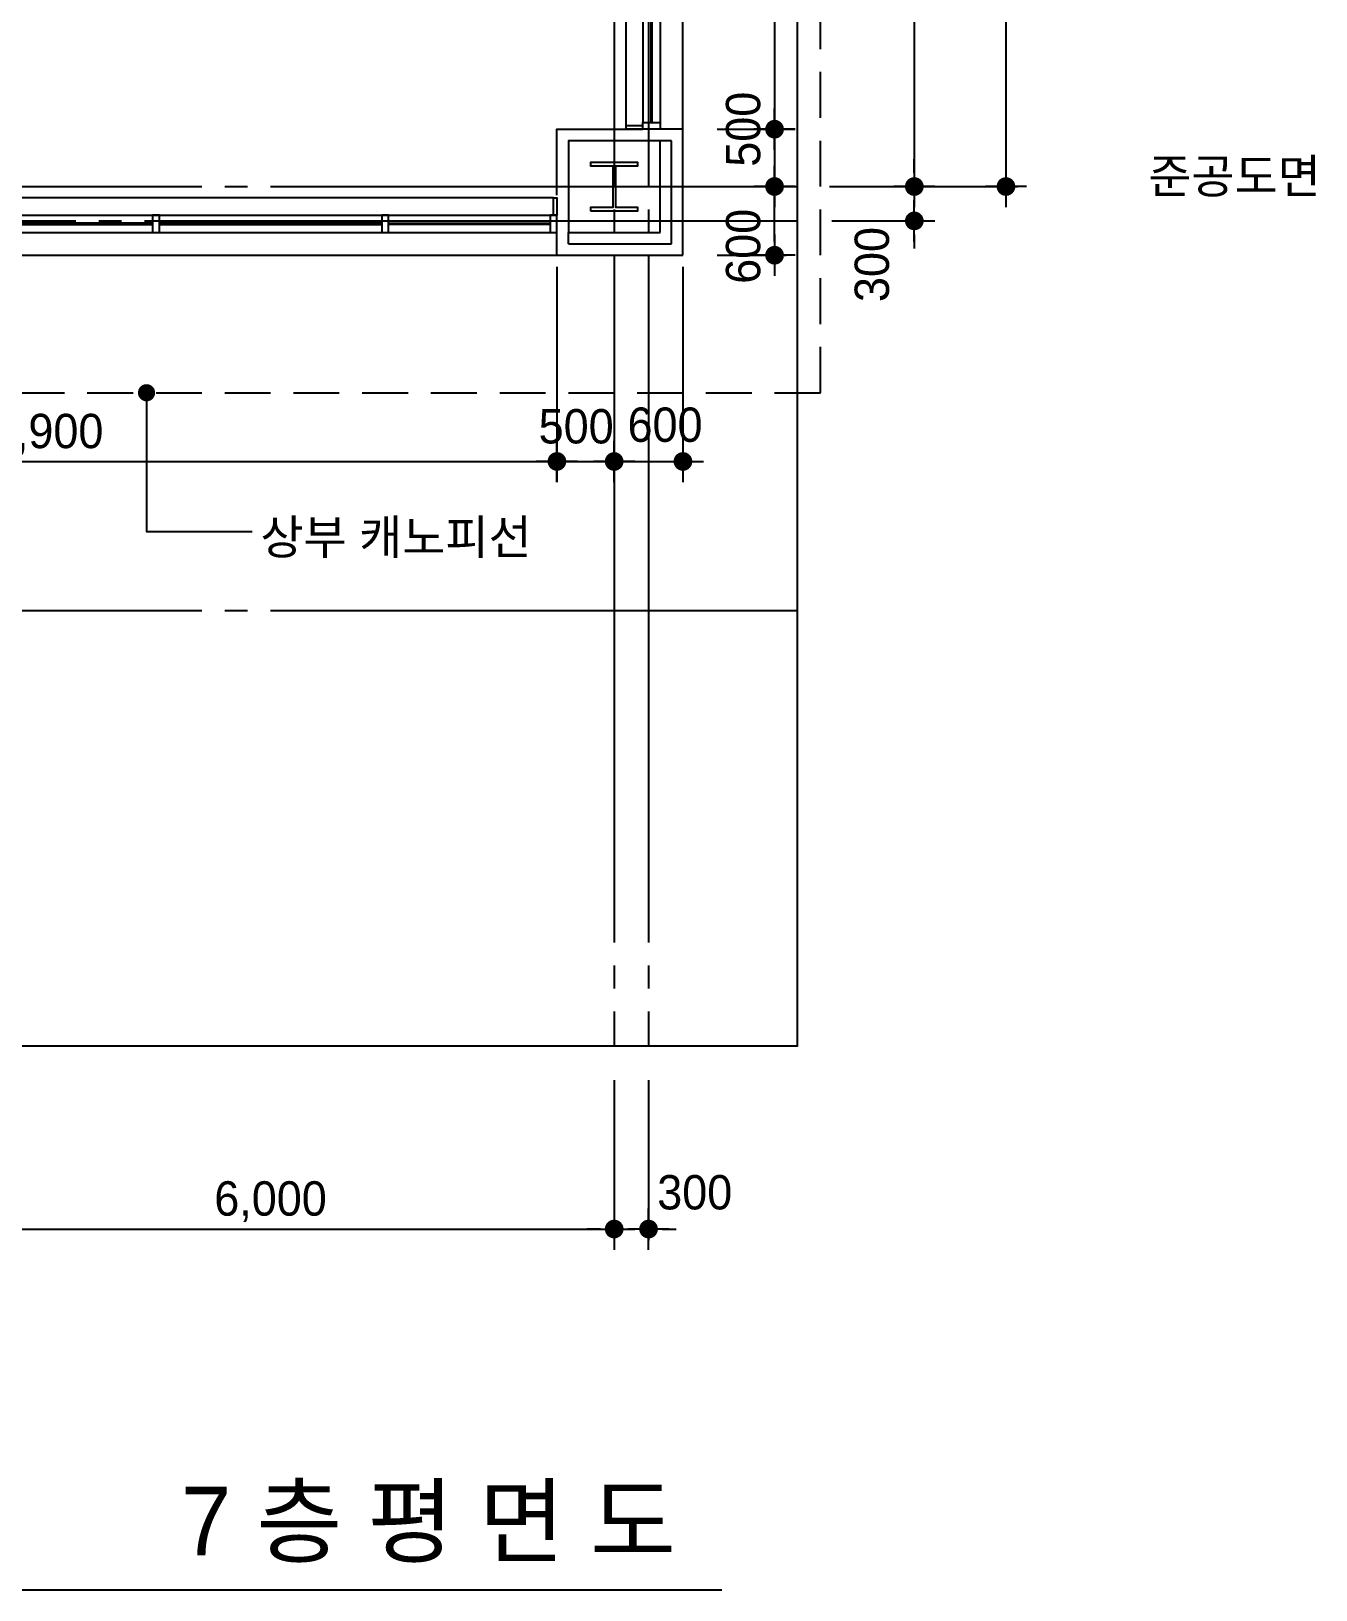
# Model space of a CAD drawing. Extents: x 14495256 to 14574135, y -1804798 to -1750552.
# Drawn here: x 14558166 to 14569381, y -1803798 to -1790193 of the extents above; entities that cross this region are included whole.
import ezdxf
from ezdxf.enums import TextEntityAlignment as Align

# ---------------------------------------------------------------- set-up
doc = ezdxf.new("R2010")
doc.units = 0
doc.header["$LTSCALE"] = 100
doc.header["$MEASUREMENT"] = 0
doc.header["$PDSIZE"] = -10
doc.linetypes.add('CEN', pattern=[66, 60, -2, 2, -2])
doc.linetypes.add('HIDD', pattern=[6, 4, -2])
doc.layers.get('0').update_dxf_attribs({"linetype": 'CONTINUOUS'})
doc.layers.get('Defpoints').update_dxf_attribs({"linetype": 'CONTINUOUS'})
for name, color, linetype in [('0-내벽고정식', 7, 'CONTINUOUS'), ('CEN', 1, 'CEN'), ('COL', 2, 'CONTINUOUS'), ('col2', 3, 'CONTINUOUS'), ('DIM', 7, 'CONTINUOUS'), ('SYM', 7, 'CONTINUOUS'), ('TEXT1', 7, 'CONTINUOUS'), ('TITLE', 3, 'CONTINUOUS'), ('WALL-1', 7, 'CONTINUOUS'), ('WID', 4, 'CONTINUOUS'), ('WINE', 8, 'CONTINUOUS')]:
    doc.layers.add(name, color=color, linetype=linetype)
doc.styles.add('HY울를도M', font='HYWULM.TTF')
doc.styles.add('굴림', font='H2HDRM.TTF')
doc.dimstyles.new('DIM100', dxfattribs={"dimtxt": 300, "dimasz": 120, "dimexe": 1, "dimexo": 100, "dimgap": 60, "dimtad": 1, "dimdec": 4, "dimzin": 0, "dimdsep": 46, "dimlunit": 6, "dimtxsty": '굴림', "dimblk": 'DOTT', "dimcen": 0.09, "dimadec": 0, "dimazin": 0, "dimtfac": 1, "dimtdec": 4, "dimtofl": 0, "dimtmove": 2, "dimatfit": 2, "dimldrblk": 'DOTT', "dimfxl": 1, "dimtolj": 1, "dimtzin": 0, "dimarcsym": 0})
doc.dimstyles.new('DIM50', dxfattribs={"dimscale": 50, "dimtxt": 3, "dimasz": 1.2, "dimexe": 1, "dimexo": 1, "dimgap": 0.6, "dimtad": 1, "dimdec": 4, "dimzin": 0, "dimdsep": 46, "dimlunit": 6, "dimtxsty": '굴림', "dimblk": 'DOTT', "dimcen": 0.09, "dimadec": 0, "dimazin": 0, "dimtfac": 1, "dimtdec": 4, "dimtofl": 0, "dimtmove": 2, "dimatfit": 2, "dimldrblk": 'DOTT', "dimfxl": 1, "dimtolj": 1, "dimtzin": 0, "dimarcsym": 0})

# ---------------------------------------------------------------- blocks, each defined once
blk = doc.blocks.new('DOTT')
for p, q in [((0, 1.5), (0, -1.5)), ((-1.5, 0), (1.5, 0))]:
    blk.add_line(p, q)
at = {"color": 6, "const_width": 0.68}
blk.add_lwpolyline([(-0.34, 0, 1), (0.34, 0, 1)], format="xyb", close=True, dxfattribs=at)
blk = doc.blocks.new('*D42')
at = {"layer": 'Defpoints', "color": 0, "lineweight": -3}
for p in [(14557256, -1799049), (14563256, -1799049), (14563256, -1800649)]:
    blk.add_point(p, dxfattribs=at)
at = {"layer": 'DIM', "color": 7, "lineweight": -2}
for p, q in [((14557256, -1799349), (14557256, -1800749)), ((14563256, -1799349), (14563256, -1800749)), ((14557376, -1800649), (14563136, -1800649))]:
    blk.add_line(p, q, dxfattribs=at)
at = {"layer": 'DIM', "color": 7, "lineweight": -2, "xscale": 120, "yscale": 120, "zscale": 120, "rotation": 180}
blk.add_blockref('DOTT', (14557256, -1800649), dxfattribs=at)
at = {"layer": 'DIM', "color": 7, "lineweight": -2, "xscale": 120, "yscale": 120, "zscale": 120}
blk.add_blockref('DOTT', (14563256, -1800649), dxfattribs=at)
at = {"layer": 'DIM', "color": 3, "insert": (14560256, -1800410), "char_height": 300, "attachment_point": 5, "style": '굴림'}
blk.add_mtext('\\A1;6,000', dxfattribs=at)
blk = doc.blocks.new('*D43')
at = {"layer": 'Defpoints', "color": 0, "lineweight": -3}
for p in [(14564856, -1780549), (14564856, -1791549), (14565876, -1791549)]:
    blk.add_point(p, dxfattribs=at)
at = {"layer": 'DIM', "color": 7, "lineweight": -2}
for p, q in [((14565156, -1780549), (14565976, -1780549)), ((14565876, -1780669), (14565876, -1791429)), ((14565156, -1791549), (14565976, -1791549))]:
    blk.add_line(p, q, dxfattribs=at)
at = {"layer": 'DIM', "color": 7, "lineweight": -2, "xscale": 120, "yscale": 120, "zscale": 120}
for p, rotation in [((14565876, -1780549), 90), ((14565876, -1791549), 270)]:
    blk.add_blockref('DOTT', p, dxfattribs=dict(at, rotation=rotation))
at = {"layer": 'DIM', "color": 3, "insert": (14565637, -1786049), "char_height": 300, "attachment_point": 5, "rotation": 90, "style": '굴림'}
blk.add_mtext('\\A1;11,000', dxfattribs=at)
blk = doc.blocks.new('*D45')
at = {"layer": 'Defpoints', "color": 0, "lineweight": -3}
for p in [(14564856, -1784049), (14564856, -1791549), (14566676, -1791549)]:
    blk.add_point(p, dxfattribs=at)
at = {"layer": 'DIM', "color": 7, "lineweight": -2}
for p, q in [((14565156, -1784049), (14566776, -1784049)), ((14566676, -1784169), (14566676, -1791429)), ((14565156, -1791549), (14566776, -1791549))]:
    blk.add_line(p, q, dxfattribs=at)
at = {"layer": 'DIM', "color": 7, "lineweight": -2, "xscale": 120, "yscale": 120, "zscale": 120}
for p, rotation in [((14566676, -1784049), 90), ((14566676, -1791549), 270)]:
    blk.add_blockref('DOTT', p, dxfattribs=dict(at, rotation=rotation))
at = {"layer": 'DIM', "color": 3, "insert": (14566437, -1787799), "char_height": 300, "attachment_point": 5, "rotation": 90, "style": '굴림'}
blk.add_mtext('\\A1;7,500', dxfattribs=at)
blk = doc.blocks.new('*D90')
at = {"layer": 'Defpoints', "color": 0, "lineweight": -3, "ltscale": 3}
for p in [(14563256, -1792149), (14563856, -1792149), (14563856, -1793949)]:
    blk.add_point(p, dxfattribs=at)
at = {"layer": 'DIM', "color": 7, "lineweight": -2, "ltscale": 3}
for p, q in [((14563256, -1792249), (14563256, -1793950)), ((14563856, -1792249), (14563856, -1793950)), ((14563376, -1793949), (14563736, -1793949))]:
    blk.add_line(p, q, dxfattribs=at)
at = {"layer": 'DIM', "color": 7, "lineweight": -2, "ltscale": 3, "xscale": 120, "yscale": 120, "zscale": 120, "rotation": 180}
blk.add_blockref('DOTT', (14563256, -1793949), dxfattribs=at)
at = {"layer": 'DIM', "color": 7, "lineweight": -2, "ltscale": 3, "xscale": 120, "yscale": 120, "zscale": 120}
blk.add_blockref('DOTT', (14563856, -1793949), dxfattribs=at)
at = {"layer": 'DIM', "color": 3, "ltscale": 3, "insert": (14563700, -1793630), "char_height": 300, "attachment_point": 5, "style": '굴림'}
blk.add_mtext('\\A1;600', dxfattribs=at)
blk = doc.blocks.new('*D91')
at = {"layer": 'Defpoints', "color": 0, "lineweight": -3, "ltscale": 3}
for p in [(14562756, -1792149), (14563256, -1792149), (14563256, -1793949)]:
    blk.add_point(p, dxfattribs=at)
at = {"layer": 'DIM', "color": 7, "lineweight": -2, "ltscale": 3}
for p, q in [((14562756, -1792249), (14562756, -1793950)), ((14563256, -1792249), (14563256, -1793950)), ((14562876, -1793949), (14563136, -1793949))]:
    blk.add_line(p, q, dxfattribs=at)
at = {"layer": 'DIM', "color": 7, "lineweight": -2, "ltscale": 3, "xscale": 120, "yscale": 120, "zscale": 120, "rotation": 180}
blk.add_blockref('DOTT', (14562756, -1793949), dxfattribs=at)
at = {"layer": 'DIM', "color": 7, "lineweight": -2, "ltscale": 3, "xscale": 120, "yscale": 120, "zscale": 120}
blk.add_blockref('DOTT', (14563256, -1793949), dxfattribs=at)
at = {"layer": 'DIM', "color": 3, "ltscale": 3, "insert": (14562924, -1793644), "char_height": 300, "attachment_point": 5, "style": '굴림'}
blk.add_mtext('\\A1;500', dxfattribs=at)
blk = doc.blocks.new('*D92')
at = {"layer": 'Defpoints', "color": 0, "lineweight": -3}
for p in [(14563856, -1784549), (14563856, -1791049), (14564656, -1791049)]:
    blk.add_point(p, dxfattribs=at)
at = {"layer": 'DIM', "color": 7, "lineweight": -2}
for p, q in [((14564156, -1784549), (14564756, -1784549)), ((14564656, -1784669), (14564656, -1790929)), ((14564156, -1791049), (14564756, -1791049))]:
    blk.add_line(p, q, dxfattribs=at)
at = {"layer": 'DIM', "color": 7, "lineweight": -2, "xscale": 120, "yscale": 120, "zscale": 120}
for p, rotation in [((14564656, -1784549), 90), ((14564656, -1791049), 270)]:
    blk.add_blockref('DOTT', p, dxfattribs=dict(at, rotation=rotation))
at = {"layer": 'DIM', "color": 3, "insert": (14564417, -1787799), "char_height": 300, "attachment_point": 5, "rotation": 90, "style": '굴림'}
blk.add_mtext('\\A1;6,500', dxfattribs=at)
blk = doc.blocks.new('*D93')
at = {"layer": 'Defpoints', "color": 0, "lineweight": -3}
for p in [(14563856, -1791049), (14563856, -1791549), (14564656, -1791549)]:
    blk.add_point(p, dxfattribs=at)
at = {"layer": 'DIM', "color": 7, "lineweight": -2}
for p, q in [((14564156, -1791049), (14564756, -1791049)), ((14564656, -1791169), (14564656, -1791429)), ((14564156, -1791549), (14564756, -1791549))]:
    blk.add_line(p, q, dxfattribs=at)
at = {"layer": 'DIM', "color": 7, "lineweight": -2, "xscale": 120, "yscale": 120, "zscale": 120}
for p, rotation in [((14564656, -1791049), 90), ((14564656, -1791549), 270)]:
    blk.add_blockref('DOTT', p, dxfattribs=dict(at, rotation=rotation))
at = {"layer": 'DIM', "color": 3, "insert": (14564383, -1791049), "char_height": 300, "attachment_point": 5, "rotation": 90, "style": '굴림'}
blk.add_mtext('\\A1;500', dxfattribs=at)
blk = doc.blocks.new('*D98')
at = {"layer": 'Defpoints', "color": 0, "lineweight": -3}
for p in [(14563856, -1791549), (14564656, -1791549), (14563856, -1792149)]:
    blk.add_point(p, dxfattribs=at)
at = {"layer": 'DIM', "color": 7, "lineweight": -2}
for p, q in [((14564156, -1791549), (14564756, -1791549)), ((14564656, -1792029), (14564656, -1791669)), ((14564156, -1792149), (14564756, -1792149))]:
    blk.add_line(p, q, dxfattribs=at)
at = {"layer": 'DIM', "color": 7, "lineweight": -2, "xscale": 120, "yscale": 120, "zscale": 120}
for p, rotation in [((14564656, -1791549), 90), ((14564656, -1792149), 270)]:
    blk.add_blockref('DOTT', p, dxfattribs=dict(at, rotation=rotation))
at = {"layer": 'DIM', "color": 3, "insert": (14564383, -1792071), "char_height": 300, "attachment_point": 5, "rotation": 90, "style": '굴림'}
blk.add_mtext('\\A1;600', dxfattribs=at)
blk = doc.blocks.new('*D101')
at = {"layer": 'Defpoints', "color": 0, "lineweight": -3}
for p in [(14562756, -1792149), (14553856, -1793349), (14562756, -1793949)]:
    blk.add_point(p, dxfattribs=at)
at = {"layer": 'DIM', "color": 7, "lineweight": -2}
for p, q in [((14562756, -1792449), (14562756, -1794049)), ((14553856, -1793649), (14553856, -1794049)), ((14553976, -1793949), (14562636, -1793949))]:
    blk.add_line(p, q, dxfattribs=at)
at = {"layer": 'DIM', "color": 7, "lineweight": -2, "xscale": 120, "yscale": 120, "zscale": 120, "rotation": 180}
blk.add_blockref('DOTT', (14553856, -1793949), dxfattribs=at)
at = {"layer": 'DIM', "color": 7, "lineweight": -2, "xscale": 120, "yscale": 120, "zscale": 120}
blk.add_blockref('DOTT', (14562756, -1793949), dxfattribs=at)
at = {"layer": 'DIM', "color": 3, "insert": (14558306, -1793711), "char_height": 300, "attachment_point": 5, "style": '굴림'}
blk.add_mtext('\\A1;8,900', dxfattribs=at)
blk = doc.blocks.new('*D199')
at = {"layer": 'Defpoints', "color": 0, "lineweight": -3}
for p in [(14563256, -1799049), (14563556, -1799049), (14563556, -1800649)]:
    blk.add_point(p, dxfattribs=at)
at = {"layer": 'DIM', "color": 7, "lineweight": -2}
for p, q in [((14563256, -1799349), (14563256, -1800749)), ((14563556, -1799349), (14563556, -1800749)), ((14563136, -1800649), (14563016, -1800649)), ((14563676, -1800649), (14563796, -1800649))]:
    blk.add_line(p, q, dxfattribs=at)
at = {"layer": 'DIM', "color": 7, "lineweight": -2, "xscale": 120, "yscale": 120, "zscale": 120}
blk.add_blockref('DOTT', (14563256, -1800649), dxfattribs=at)
at = {"layer": 'DIM', "color": 7, "lineweight": -2, "xscale": 120, "yscale": 120, "zscale": 120, "rotation": 180}
blk.add_blockref('DOTT', (14563556, -1800649), dxfattribs=at)
at = {"layer": 'DIM', "color": 3, "insert": (14563959, -1800330), "char_height": 300, "attachment_point": 5, "style": '굴림'}
blk.add_mtext('\\A1;300', dxfattribs=at)
blk = doc.blocks.new('*D200')
at = {"layer": 'Defpoints', "color": 0, "lineweight": -3}
for p in [(14564836, -1791549), (14564856, -1791849), (14565876, -1791849)]:
    blk.add_point(p, dxfattribs=at)
at = {"layer": 'DIM', "color": 7, "lineweight": -2}
for p, q in [((14565876, -1791429), (14565876, -1791309)), ((14565136, -1791549), (14565976, -1791549)), ((14565156, -1791849), (14565976, -1791849)), ((14565876, -1791969), (14565876, -1792089))]:
    blk.add_line(p, q, dxfattribs=at)
at = {"layer": 'DIM', "color": 7, "lineweight": -2, "xscale": 120, "yscale": 120, "zscale": 120}
for p, rotation in [((14565876, -1791549), 270), ((14565876, -1791849), 90)]:
    blk.add_blockref('DOTT', p, dxfattribs=dict(at, rotation=rotation))
at = {"layer": 'DIM', "color": 3, "insert": (14565507, -1792230), "char_height": 300, "attachment_point": 5, "rotation": 90, "style": '굴림'}
blk.add_mtext('\\A1;300', dxfattribs=at)

msp = doc.modelspace()

# ---------------------------------------------------------------- linework, layer by layer
at = {"layer": '0-내벽고정식'}
msp.add_line((14562756.21252, -1791649.19177), (14562756.21252, -1791649.19177), dxfattribs=at)
msp.add_lwpolyline([(14562756.21252, -1791624.19177), (14562756.21252, -1791624.19177), (14562756.21252, -1791049.19177), (14563356.39808, -1791049.19177), (14563356.39808, -1791049.19177)], dxfattribs=at)
at = {"layer": 'CEN', "linetype": 'CEN'}
for p, q in [((14563256.21252, -1759149.19177), (14563256.21252, -1799049.19177)), ((14563556.21252, -1759149.19177), (14563556.21252, -1799049.19177)), ((14500856.21252, -1791549.19177), (14564856.21252, -1791549.19177)), ((14532756.21252, -1791849.19177), (14564856.21252, -1791849.19177)), ((14500856.21252, -1795249.19177), (14564856.21252, -1795249.19177))]:
    msp.add_line(p, q, dxfattribs=at)
at = {"layer": 'COL'}
msp.add_lwpolyline([(14563656.21252, -1791949.19177), (14563656.21252, -1791149.19177), (14562856.21252, -1791149.19177), (14562856.21252, -1791949.19177)], close=True, dxfattribs=at)
at = {"layer": 'col2'}
msp.add_lwpolyline([(14563052.71252, -1791763.19177), (14563052.71252, -1791728.19177), (14563246.21252, -1791728.19177), (14563246.21252, -1791370.19177), (14563052.71252, -1791370.19177), (14563052.71252, -1791335.19177), (14563459.71252, -1791335.19177), (14563459.71252, -1791370.19177), (14563266.21252, -1791370.19177), (14563266.21252, -1791728.19177), (14563459.71252, -1791728.19177), (14563459.71252, -1791763.19177)], close=True, dxfattribs=at)
at = {"layer": 'Defpoints', "color": 76}
msp.add_lwpolyline([(14500856.21252, -1799049.19177), (14564856.21252, -1799049.19177), (14564856.21252, -1759149.19177), (14500856.21252, -1759149.19177)], close=True, dxfattribs=at)
at = {"layer": 'SYM'}
msp.add_line((14556196.61479, -1803798.15773), (14564196.61479, -1803798.15773), dxfattribs=at)
at = {"layer": 'TEXT1', "const_width": 75}
msp.add_lwpolyline([(14559173.51825, -1793386.69177, 1), (14559173.51825, -1793311.69177, 1)], format="xyb", close=True, dxfattribs=at)
at = {"layer": 'TEXT1'}
msp.add_lwpolyline([(14559173.51825, -1793349.19177), (14559173.51825, -1794560.65395), (14560095.84039, -1794560.65395)], dxfattribs=at)
at = {"layer": 'WALL-1', "color": 4}
for p, q in [((14563856.21252, -1791049.19177), (14563356.21252, -1791049.19177)), ((14563856.21252, -1792149.19177), (14563856.21252, -1791049.19177)), ((14563656.21252, -1791949.19177), (14563656.21252, -1791149.19177)), ((14563756.21252, -1791149.19177), (14563656.21252, -1791149.19177)), ((14563756.21252, -1792049.19177), (14563756.21252, -1791149.19177)), ((14562756.21252, -1792149.19177), (14562756.21252, -1791924.19177)), ((14562856.21252, -1791949.19177), (14563656.21252, -1791949.19177)), ((14562856.21252, -1792049.19177), (14562856.21252, -1791949.19177)), ((14562856.21252, -1792049.19177), (14563756.21252, -1792049.19177)), ((14562756.21252, -1792149.19177), (14563856.21252, -1792149.19177))]:
    msp.add_line(p, q, dxfattribs=at)
at = {"layer": 'WALL-1', "color": 6, "linetype": 'HIDD'}
msp.add_lwpolyline([(14553856.21252, -1793349.19177), (14565056.21252, -1793349.19177), (14565056.21252, -1759749.19177), (14531456.21252, -1759749.19177), (14531456.21252, -1763349.19177), (14532756.21252, -1763349.19177)], dxfattribs=at)
at = {"layer": 'WID'}
for points in [[(14563587.21252, -1789579.19177), (14563575.21252, -1789579.19177), (14563575.21547, -1790989.19177), (14563587.21547, -1790989.19177)], [(14563356.21252, -1791019.19177), (14563356.21252, -1791049.19177), (14563506.21252, -1791049.19177), (14563506.21252, -1791019.19177)], [(14563656.21252, -1790989.19177), (14563656.21252, -1791049.19177), (14563506.21252, -1791049.19177), (14563506.21252, -1790989.19177)], [(14562726.21252, -1791649.19177), (14562756.21252, -1791649.19177), (14562756.21252, -1791799.19177), (14562726.21252, -1791799.19177)], [(14559226.21252, -1791880.19177), (14559226.21252, -1791868.19177), (14557286.21252, -1791868.19177), (14557286.21252, -1791880.19177)], [(14559226.21252, -1791949.19177), (14559286.21252, -1791949.19177), (14559286.21252, -1791799.19177), (14559226.21252, -1791799.19177)], [(14561226.21252, -1791880.19177), (14561226.21252, -1791868.19177), (14559286.21252, -1791868.19177), (14559286.21252, -1791880.19177)], [(14561226.21252, -1791949.19177), (14561286.21252, -1791949.19177), (14561286.21252, -1791799.19177), (14561226.21252, -1791799.19177)], [(14561286.21252, -1791880.19177), (14561286.21252, -1791868.19177), (14562696.21252, -1791868.19473), (14562696.21252, -1791880.19473)], [(14562696.21252, -1791949.19177), (14562756.21252, -1791949.19177), (14562756.21252, -1791799.19177), (14562696.21252, -1791799.19177)]]:
    msp.add_lwpolyline(points, close=True, dxfattribs=at)
at = {"layer": 'WINE'}
for p, q in [((14563356.21252, -1784549.19177), (14563356.21252, -1791019.19177)), ((14563506.21252, -1784549.19177), (14563506.21252, -1790989.19177)), ((14563656.21252, -1784549.19177), (14563656.21252, -1790989.19177)), ((14563856.21252, -1791049.19177), (14563856.21252, -1784549.19177)), ((14562726.21252, -1791649.19177), (14557356.21252, -1791649.19177)), ((14553856.21252, -1791799.19177), (14562756.21252, -1791799.19177)), ((14553856.21252, -1791949.19177), (14562756.21252, -1791949.19177)), ((14553856.21252, -1792149.19177), (14562756.21252, -1792149.19177))]:
    msp.add_line(p, q, dxfattribs=at)

# ---------------------------------------------------------------- texts
at = {"layer": 'TEXT1', "style": 'HY울를도M'}
msp.add_text('준공도면', height=299.97, dxfattribs=at).set_placement((14569423.83776, -1791608.09506), align=Align.RIGHT)
msp.add_text('상부 캐노피선', height=300, dxfattribs=at).set_placement((14560167.39897, -1794758.63903))
at = {"layer": 'TITLE', "style": 'HY울를도M'}
msp.add_text('7 층 평 면 도', height=600, dxfattribs=at).set_placement((14563796.61479, -1803678.15773), align=Align.BOTTOM_RIGHT)

# ---------------------------------------------------------------- dimensions: what is measured, and where the dimension line sits
at = {"layer": 'DIM'}
for base, p1, p2, picture, middle in [((14565875.93526, -1791549.19177), (14564856.21252, -1780549.19177), (14564856.21252, -1791549.19177), '*D43', (14565637.26695, -1786049.19177)), ((14566675.93526, -1791549.19177), (14564856.21252, -1784049.19177), (14564856.21252, -1791549.19177), '*D45', (14566437.26695, -1787799.19177)), ((14564656.21252, -1791049.19177), (14563856.21252, -1784549.19177), (14563856.21252, -1791049.19177), '*D92', (14564417.17429, -1787799.19177))]:
    dim = msp.add_linear_dim(base=base, p1=p1, p2=p2, angle=90, dimstyle='DIM50', override={"dimscale": 100, "dimexo": 3}, dxfattribs=at)
    dim.commit()
    dim.dimension.update_dxf_attribs({"geometry": picture, "text_midpoint": middle})
for base, p1, p2, angle, picture, middle in [((14564656.21252, -1791549.19177), (14563856.21252, -1791049.19177), (14563856.21252, -1791549.19177), 90, '*D93', (14564383.29032, -1791049.19177)), ((14564656.21252, -1791549.19177), (14563856.21252, -1792149.19177), (14563856.21252, -1791549.19177), 270, '*D98', (14564383.29032, -1792070.51128)), ((14565875.93526, -1791849.19177), (14564836.21252, -1791549.19177), (14564856.21252, -1791849.19177), 90, '*D200', (14565507.10383, -1792229.56847)), ((14563556.21252, -1800649.19177), (14563256.21252, -1799049.19111), (14563556.21252, -1799049.19177), 180, '*D199', (14563959.39017, -1800330.38269))]:
    dim = msp.add_linear_dim(base=base, p1=p1, p2=p2, angle=angle, dimstyle='DIM50', override={"dimscale": 100, "dimexo": 3}, dxfattribs=at)
    dim.commit()
    dim.dimension.update_dxf_attribs({"geometry": picture, "text_midpoint": middle, "dimtype": 128})
for base, p1, p2, picture, middle in [((14562756.21252, -1793949.19177), (14553856.21252, -1793349.19177), (14562756.21252, -1792149.19178), '*D101', (14558306.21252, -1793710.52346)), ((14563256.21252, -1800649.19177), (14557256.21252, -1799049.19177), (14563256.21252, -1799049.19111), '*D42', (14560256.21252, -1800410.15355))]:
    dim = msp.add_linear_dim(base=base, p1=p1, p2=p2, dimstyle='DIM50', override={"dimscale": 100, "dimexo": 3}, dxfattribs=at)
    dim.commit()
    dim.dimension.update_dxf_attribs({"geometry": picture, "text_midpoint": middle})
at = {"layer": 'DIM', "ltscale": 3}
dim = msp.add_linear_dim(base=(14563256.21252, -1793949.19177), p1=(14562756.21252, -1792149.19178), p2=(14563256.21252, -1792149.19177), dimstyle='DIM100', dxfattribs=at)
dim.commit()
dim.dimension.update_dxf_attribs({"geometry": '*D91', "text_midpoint": (14562924.45941, -1793644.02981), "dimtype": 128})
dim = msp.add_linear_dim(base=(14563856.21252, -1793949.19177), p1=(14563256.21252, -1792149.19177), p2=(14563856.21252, -1792149.19177), angle=180, dimstyle='DIM100', dxfattribs=at)
dim.commit()
dim.dimension.update_dxf_attribs({"geometry": '*D90', "text_midpoint": (14563699.80088, -1793630.38269), "dimtype": 128})

doc.saveas('drawing.dxf')
